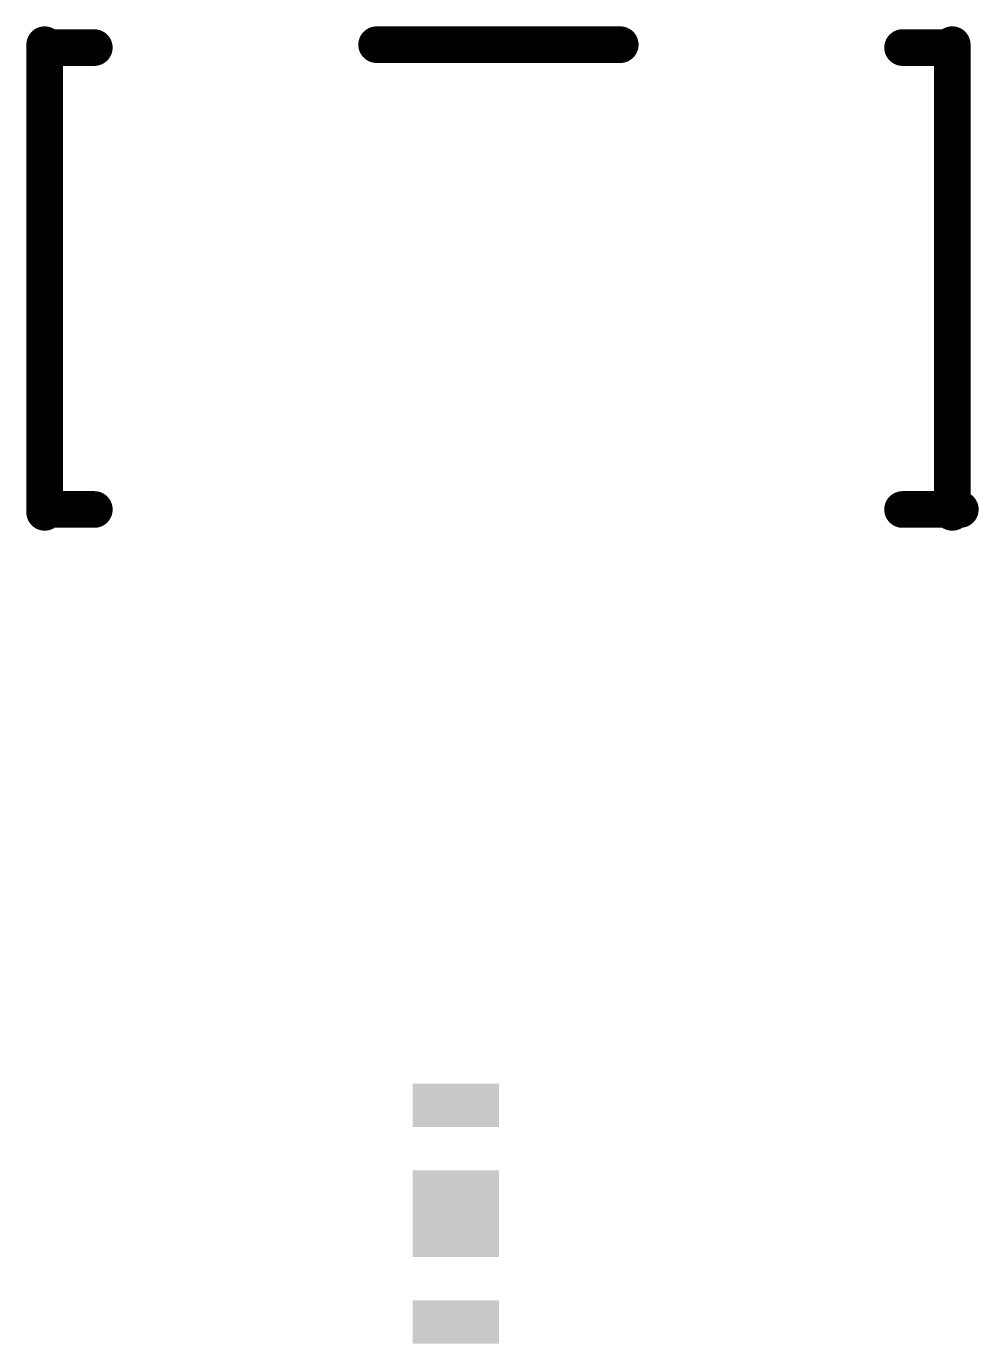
# Model space of a CAD drawing. Extents: x 0.2 to 44.6, y 0.6 to 20.
# Drawn here: x 6.603 to 9.902, y 0.559 to 5.122 of the extents above; entities outside this region: 13.
import ezdxf

# ---------------------------------------------------------------- set-up
doc = ezdxf.new("R2010")
doc.units = 0
doc.layers.add('21', color=251, linetype='CONTINUOUS')

# ---------------------------------------------------------------- blocks, each defined once
blk = doc.blocks.new('RECT')
blk.add_solid([(-0.5, -0.5), (0.5, -0.5), (-0.5, 0.5), (0.5, 0.5)])

msp = doc.modelspace()

# ---------------------------------------------------------------- linework, layer by layer
at = {"layer": '21'}
for points, const_width in [([(39.7557, 7.5676), (40.0557, 7.8676)], 0.254), ([(44.1557, 7.8676), (44.4557, 7.5676)], 0.254), ([(6.6669, 3.4387), (6.6669, 5.0587)], 0.127), ([(6.6889, 5.0487), (6.8389, 5.0487)], 0.127), ([(7.8169, 5.0587), (8.6609, 5.0587)], 0.127), ([(9.7889, 5.0487), (9.6389, 5.0487)], 0.127), ([(9.8109, 5.0587), (9.8109, 3.4387)], 0.127), ([(40.0557, 3.1676), (39.7557, 3.4676)], 0.254), ([(44.4557, 3.4676), (44.1557, 3.1676)], 0.254), ([(6.6889, 3.4487), (6.8389, 3.4487)], 0.127), ([(9.8389, 3.4487), (9.6389, 3.4487)], 0.127)]:
    msp.add_lwpolyline(points, dxfattribs=dict(at, const_width=const_width))
for points, const_width in [([(40.1006, 7.8227, 1), (40.0108, 7.9125)], 0.127), ([(44.2006, 7.9125, 1), (44.1108, 7.8227)], 0.127), ([(39.7108, 7.6125, 1), (39.8006, 7.5227)], 0.127), ([(44.4108, 7.5227, 1), (44.5006, 7.6125)], 0.127), ([(6.6986, 5.0587, 1), (6.6352, 5.0587)], 0.0635), ([(6.6889, 5.0804, 1), (6.6889, 5.017)], 0.0635), ([(6.8389, 5.017, 1), (6.8389, 5.0804)], 0.0635), ([(7.8169, 5.0904, 1), (7.8169, 5.027)], 0.0635), ([(8.6609, 5.027, 1), (8.6609, 5.0904)], 0.0635), ([(9.6389, 5.0804, 1), (9.6389, 5.017)], 0.0635), ([(9.8427, 5.0587, 1), (9.7791, 5.0587)], 0.0635), ([(9.7889, 5.017, 1), (9.7889, 5.0804)], 0.0635), ([(43.6557, 3.8176, 1), (43.6557, 4.1176, 1), (43.6557, 3.8176)], 0.254), ([(39.8006, 3.5125, 1), (39.7108, 3.4227)], 0.127), ([(44.5006, 3.4227, 1), (44.4108, 3.5125)], 0.127), ([(6.6352, 3.4387, 1), (6.6986, 3.4387)], 0.0635), ([(6.6889, 3.4805, 1), (6.6889, 3.4169)], 0.0635), ([(6.8389, 3.4169, 1), (6.8389, 3.4805)], 0.0635), ([(9.6389, 3.4805, 1), (9.6389, 3.4169)], 0.0635), ([(9.7791, 3.4387, 1), (9.8427, 3.4387)], 0.0635), ([(9.8389, 3.4169, 1), (9.8389, 3.4805)], 0.0635), ([(40.0108, 3.1227, 1), (40.1006, 3.2125)], 0.127), ([(44.1108, 3.2125, 1), (44.2006, 3.1227)], 0.127)]:
    msp.add_lwpolyline(points, format="xyb", dxfattribs=dict(at, const_width=const_width))

# ---------------------------------------------------------------- block references
at = {"layer": '21', "yscale": 0.3, "rotation": 90}
for p, xscale in [((8.0912, 1.3842), 0.15), ((8.0912, 1.0092), 0.3), ((8.0912, 0.6342), 0.15)]:
    msp.add_blockref('RECT', p, dxfattribs=dict(at, xscale=xscale))

doc.saveas('drawing.dxf')
